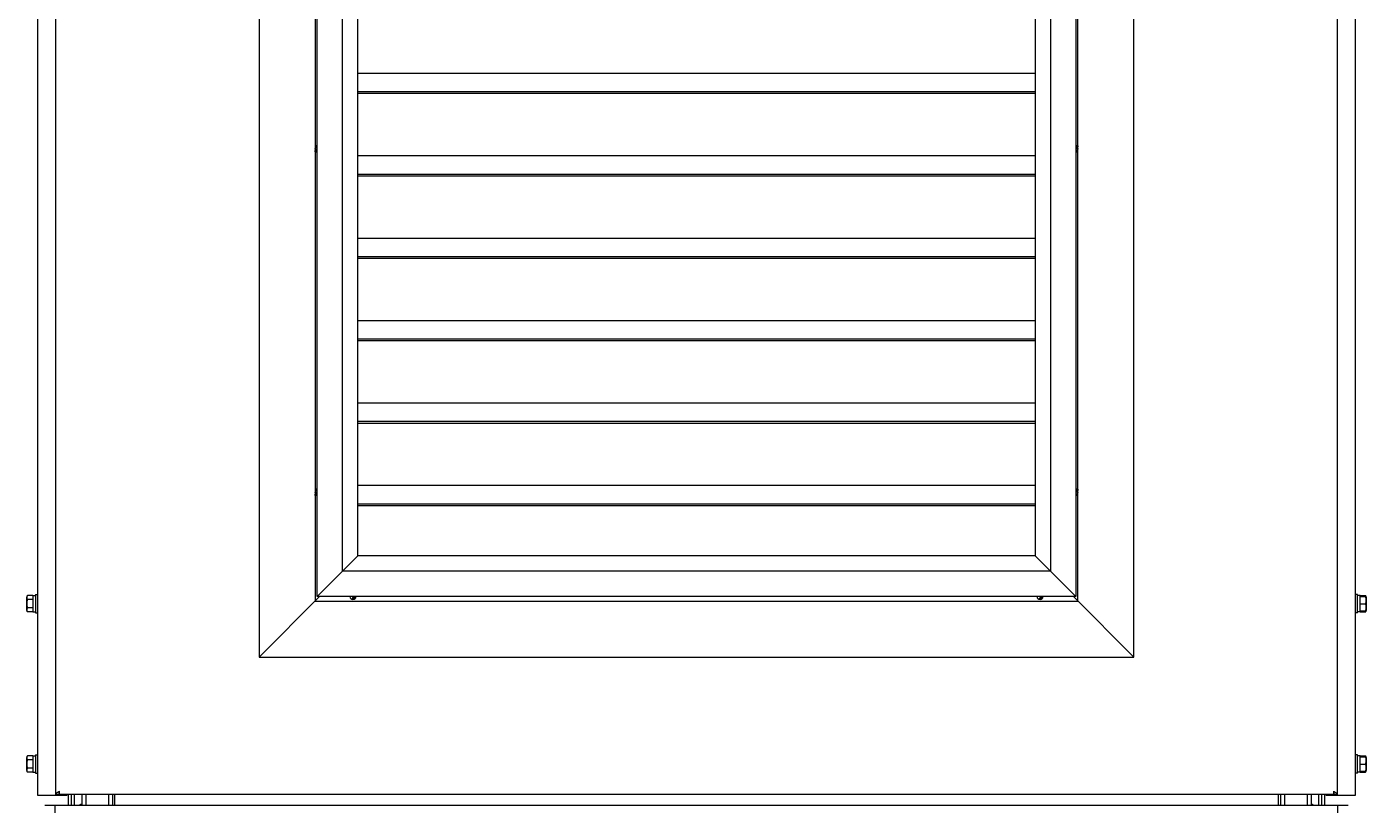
# Model space of a CAD drawing. Extents: x 61367 to 140945, y -1257 to 25588.
# Drawn here: x 72311 to 73188, y 14098 to 14608 of the extents above; entities that cross this region are included whole.
import ezdxf

# ---------------------------------------------------------------- set-up
doc = ezdxf.new("R2010")
doc.units = 0
doc.header["$MEASUREMENT"] = 0
doc.layers.get('0').update_dxf_attribs({"linetype": 'CONTINUOUS'})
for name, color, linetype in [('2401-00300-M6-16HWMC_0', 7, 'CONTINUOUS'), ('2401-00695-M4-16ST_0', 7, 'CONTINUOUS'), ('2403-00028_S-M8-0_0', 7, 'CONTINUOUS'), ('4212-68099_1_0', 7, 'CONTINUOUS'), ('4212-73755_1_0', 7, 'CONTINUOUS'), ('4212-73755_4_0', 7, 'CONTINUOUS'), ('4212-KH001_041_0', 7, 'CONTINUOUS'), ('4212-L0877_1_0', 7, 'CONTINUOUS'), ('4215-06931_0', 7, 'CONTINUOUS'), ('4215-06934_0', 7, 'CONTINUOUS'), ('CORNER_FITTING-1_041_0', 7, 'CONTINUOUS'), ('CORNER_FITTING-2_041_0', 7, 'CONTINUOUS'), ('WATER-PROOF-INNER-DOWN_0', 7, 'CONTINUOUS'), ('WATER-PROOF-INNER-SIDE_0', 7, 'CONTINUOUS'), ('WATER-PROOF-INNER_0', 7, 'CONTINUOUS'), ('WATER-PROOF-OUTER-DOWN_0', 7, 'CONTINUOUS'), ('WATER-PROOF-OUTER-SIDE_0', 7, 'CONTINUOUS')]:
    doc.layers.add(name, color=color, linetype=linetype)

# ---------------------------------------------------------------- blocks, each defined once
blk = doc.blocks.new('ERGRTHTHRT')
at = {"layer": '2401-00300-M6-16HWMC_0', "color": 7, "linetype": 'Continuous'}
for p, q in [((-37978.66, -69467.52), (-37978.66, -69458.81)), ((-37974.66, -69457.81), (-37978.14, -69457.81)), ((-37974.66, -69460.49), (-37978.14, -69460.49)), ((-37974.66, -69457.79), (-37973.01, -69457.79)), ((-37974.66, -69457.79), (-37974.66, -69468.54)), ((-37973.01, -69457.16), (-37971.56, -69457.16)), ((-37973.01, -69457.16), (-37973.01, -69469.16)), ((-37107.11, -69457.16), (-37108.56, -69457.16)), ((-37107.11, -69469.16), (-37107.11, -69457.16)), ((-37105.46, -69457.79), (-37107.11, -69457.79)), ((-37105.46, -69468.54), (-37105.46, -69457.79)), ((-37105.46, -69457.81), (-37101.98, -69457.81)), ((-37105.46, -69458.53), (-37101.49, -69458.53)), ((-37105.46, -69463.16), (-37101.98, -69463.16)), ((-37101.46, -69458.81), (-37101.46, -69467.52)), ((-37974.66, -69465.84), (-37978.14, -69465.84)), ((-37974.66, -69468.52), (-37978.14, -69468.52)), ((-37974.66, -69468.54), (-37973.01, -69468.54)), ((-37973.01, -69469.16), (-37971.56, -69469.16)), ((-37107.11, -69469.16), (-37108.56, -69469.16)), ((-37105.46, -69468.54), (-37107.11, -69468.54)), ((-37105.46, -69467.8), (-37101.49, -69467.8)), ((-37105.46, -69468.52), (-37101.98, -69468.52)), ((-37978.66, -69572.52), (-37978.66, -69563.81)), ((-37974.66, -69562.81), (-37978.14, -69562.81)), ((-37974.66, -69565.49), (-37978.14, -69565.49)), ((-37974.66, -69562.79), (-37973.01, -69562.79)), ((-37974.66, -69562.79), (-37974.66, -69573.54)), ((-37973.01, -69562.16), (-37971.56, -69562.16)), ((-37973.01, -69562.16), (-37973.01, -69574.16)), ((-37107.11, -69562.16), (-37108.56, -69562.16)), ((-37107.11, -69574.16), (-37107.11, -69562.16)), ((-37105.46, -69562.79), (-37107.11, -69562.79)), ((-37105.46, -69573.54), (-37105.46, -69562.79)), ((-37105.46, -69562.81), (-37101.98, -69562.81)), ((-37105.46, -69563.53), (-37101.49, -69563.53)), ((-37105.46, -69568.16), (-37101.98, -69568.16)), ((-37101.46, -69563.81), (-37101.46, -69572.52)), ((-37974.66, -69570.84), (-37978.14, -69570.84)), ((-37974.66, -69573.52), (-37978.14, -69573.52)), ((-37974.66, -69573.54), (-37973.01, -69573.54)), ((-37973.01, -69574.16), (-37971.56, -69574.16)), ((-37107.11, -69574.16), (-37108.56, -69574.16)), ((-37105.46, -69573.54), (-37107.11, -69573.54)), ((-37105.46, -69572.8), (-37101.49, -69572.8)), ((-37105.46, -69573.52), (-37101.98, -69573.52))]:
    blk.add_line(p, q, dxfattribs=at)
for centre, start, end in [((-37977.44, -69458.81), 124.94801, 180), ((-37102.68, -69458.81), 13.39361, 55.05199), ((-37102.68, -69458.81), 0, 13.39197), ((-37977.44, -69467.52), 180, 235.05199), ((-37102.68, -69467.52), 304.94801, 346.60653), ((-37102.68, -69467.52), 346.60803, 0), ((-37977.44, -69563.81), 124.94801, 180), ((-37102.68, -69563.81), 13.39361, 55.05199), ((-37102.68, -69563.81), 0, 13.39197), ((-37977.44, -69572.52), 180, 235.05199), ((-37102.68, -69572.52), 304.94801, 346.60653), ((-37102.68, -69572.52), 346.60803, 0)]:
    blk.add_arc(centre, 1.22, start, end, dxfattribs=at)
for points, knots in [([(-37978.14, -69457.81), (-37978.25, -69457.89), (-37978.44, -69458.09), (-37978.61, -69458.56), (-37978.63, -69459.15), (-37978.61, -69459.73), (-37978.44, -69460.21), (-37978.25, -69460.41), (-37978.14, -69460.49)], [0, 0, 0, 0, 0.14349, 0.266269, 0.5, 0.733731, 0.856508, 1, 1, 1, 1]), ([(-37978.14, -69460.49), (-37978.4, -69460.86), (-37978.6, -69461.8), (-37978.63, -69463.16), (-37978.6, -69464.53), (-37978.4, -69465.47), (-37978.14, -69465.84)], [0, 0, 0, 0, 0.248888, 0.499999, 0.75111, 1, 1, 1, 1]), ([(-37101.54, -69458.53), (-37101.57, -69458.4), (-37101.66, -69458.12), (-37101.85, -69457.9), (-37101.98, -69457.81)], [0, 0, 0, 0, 0.461192, 1, 1, 1, 1]), ([(-37101.98, -69463.16), (-37101.72, -69462.86), (-37101.51, -69462.03), (-37101.48, -69460.85), (-37101.51, -69459.66), (-37101.72, -69458.84), (-37101.98, -69458.53)], [0, 0, 0, 0, 0.250792, 0.5, 0.749207, 1, 1, 1, 1]), ([(-37101.98, -69467.8), (-37101.72, -69467.49), (-37101.51, -69466.67), (-37101.48, -69465.48), (-37101.51, -69464.3), (-37101.72, -69463.47), (-37101.98, -69463.16)], [0, 0, 0, 0, 0.250791, 0.499999, 0.749207, 1, 1, 1, 1]), ([(-37978.14, -69465.84), (-37978.25, -69465.92), (-37978.44, -69466.12), (-37978.61, -69466.59), (-37978.63, -69467.18), (-37978.61, -69467.77), (-37978.44, -69468.24), (-37978.25, -69468.44), (-37978.14, -69468.52)], [0, 0, 0, 0, 0.143491, 0.266268, 0.499999, 0.733731, 0.856509, 1, 1, 1, 1]), ([(-37101.98, -69468.52), (-37101.85, -69468.43), (-37101.66, -69468.21), (-37101.57, -69467.93), (-37101.54, -69467.8)], [0, 0, 0, 0, 0.538812, 1, 1, 1, 1]), ([(-37978.14, -69562.81), (-37978.25, -69562.89), (-37978.44, -69563.09), (-37978.61, -69563.56), (-37978.63, -69564.15), (-37978.61, -69564.73), (-37978.44, -69565.21), (-37978.25, -69565.41), (-37978.14, -69565.49)], [0, 0, 0, 0, 0.14349, 0.266269, 0.5, 0.733731, 0.856508, 1, 1, 1, 1]), ([(-37978.14, -69565.49), (-37978.4, -69565.86), (-37978.6, -69566.8), (-37978.63, -69568.16), (-37978.6, -69569.53), (-37978.4, -69570.47), (-37978.14, -69570.84)], [0, 0, 0, 0, 0.248888, 0.499999, 0.75111, 1, 1, 1, 1]), ([(-37101.54, -69563.53), (-37101.57, -69563.4), (-37101.66, -69563.12), (-37101.85, -69562.9), (-37101.98, -69562.81)], [0, 0, 0, 0, 0.461192, 1, 1, 1, 1]), ([(-37101.98, -69568.16), (-37101.72, -69567.86), (-37101.51, -69567.03), (-37101.48, -69565.85), (-37101.51, -69564.66), (-37101.72, -69563.84), (-37101.98, -69563.53)], [0, 0, 0, 0, 0.250792, 0.5, 0.749207, 1, 1, 1, 1]), ([(-37101.98, -69572.8), (-37101.72, -69572.49), (-37101.51, -69571.67), (-37101.48, -69570.48), (-37101.51, -69569.3), (-37101.72, -69568.47), (-37101.98, -69568.16)], [0, 0, 0, 0, 0.250791, 0.499999, 0.749207, 1, 1, 1, 1]), ([(-37978.14, -69570.84), (-37978.25, -69570.92), (-37978.44, -69571.12), (-37978.61, -69571.59), (-37978.63, -69572.18), (-37978.61, -69572.77), (-37978.44, -69573.24), (-37978.25, -69573.44), (-37978.14, -69573.52)], [0, 0, 0, 0, 0.143491, 0.266268, 0.499999, 0.733731, 0.856509, 1, 1, 1, 1]), ([(-37101.98, -69573.52), (-37101.85, -69573.43), (-37101.66, -69573.21), (-37101.57, -69572.93), (-37101.54, -69572.8)], [0, 0, 0, 0, 0.538812, 1, 1, 1, 1])]:
    blk.add_open_spline(points, degree=3, knots=knots, dxfattribs=at)
at = {"layer": '2401-00695-M4-16ST_0', "color": 7, "linetype": 'Continuous'}
for p, q in [((-37789.26, -69163.4), (-37789.26, -69163.52)), ((-37789.19, -69165.46), (-37789.19, -69167.13)), ((-37290.92, -69164.87), (-37290.92, -69163.2)), ((-37290.86, -69166.74), (-37290.86, -69166.99)), ((-37789.26, -69388.4), (-37789.26, -69388.52)), ((-37789.19, -69390.46), (-37789.19, -69392.13)), ((-37290.92, -69389.87), (-37290.92, -69388.2)), ((-37290.86, -69391.74), (-37290.86, -69391.99)), ((-37765.36, -69459.96), (-37765.36, -69460.21)), ((-37764.69, -69458.68), (-37764.69, -69460.35)), ((-37315.36, -69459.96), (-37315.36, -69460.21)), ((-37314.69, -69458.68), (-37314.69, -69460.35))]:
    blk.add_line(p, q, dxfattribs=at)
for centre in [(-37789.56, -69165.16), (-37290.56, -69165.16), (-37789.56, -69390.16), (-37290.56, -69390.16)]:
    blk.add_circle(centre, 0.2, dxfattribs=at)
for centre, radius, start, end in [((-37789.56, -69165.16), 2, 59.87498, 98.63478), ((-37789.56, -69165.16), 2, 261.34018, 300.004), ((-37290.56, -69165.16), 2, 81.34334, 120.00776), ((-37290.56, -69165.16), 2, 239.86526, 278.63487), ((-37789.56, -69390.16), 2, 59.87498, 98.63478), ((-37789.56, -69390.16), 2, 261.34018, 300.004), ((-37290.56, -69390.16), 2, 81.34334, 120.00776), ((-37290.56, -69390.16), 2, 239.86526, 278.63487), ((-37765.06, -69458.38), 2, 182.38574, 357.60608), ((-37765.06, -69458.38), 0.2, 204.87592, 335.12408), ((-37315.06, -69458.38), 2, 182.38574, 357.60608), ((-37315.06, -69458.38), 0.2, 204.87592, 335.12408)]:
    blk.add_arc(centre, radius, start, end, dxfattribs=at)
for points, knots in [([(-37789.56, -69164.35), (-37789.57, -69164.38), (-37789.66, -69164.54), (-37789.76, -69164.69), (-37789.86, -69164.8)], [0, 0, 0, 0, 0.201768, 1, 1, 1, 1]), ([(-37789.86, -69166.74), (-37789.85, -69166.69), (-37789.78, -69166.42), (-37789.66, -69166.17), (-37789.56, -69165.97)], [0, 0, 0, 0, 0.194813, 1, 1, 1, 1]), ([(-37789.63, -69167.16), (-37789.68, -69167.16), (-37789.79, -69167.13), (-37789.85, -69167.04), (-37789.86, -69166.99)], [0, 0, 0, 0, 0.518556, 1, 1, 1, 1]), ([(-37789.26, -69163.52), (-37789.27, -69163.64), (-37789.35, -69163.93), (-37789.48, -69164.2), (-37789.56, -69164.35)], [0, 0, 0, 0, 0.414722, 1, 1, 1, 1]), ([(-37789.56, -69165.97), (-37789.54, -69165.94), (-37789.43, -69165.76), (-37789.31, -69165.58), (-37789.19, -69165.46)], [0, 0, 0, 0, 0.192336, 1, 1, 1, 1]), ([(-37789.5, -69163.17), (-37789.44, -69163.17), (-37789.31, -69163.21), (-37789.26, -69163.34), (-37789.26, -69163.4)], [0, 0, 0, 0, 0.502949, 1, 1, 1, 1]), ([(-37789.19, -69165.46), (-37789.13, -69165.49), (-37788.91, -69165.58), (-37788.7, -69165.69), (-37788.56, -69165.78)], [0, 0, 0, 0, 0.280836, 1, 1, 1, 1]), ([(-37291.56, -69164.54), (-37291.51, -69164.57), (-37291.31, -69164.7), (-37291.09, -69164.8), (-37290.92, -69164.87)], [0, 0, 0, 0, 0.220892, 1, 1, 1, 1]), ([(-37290.56, -69164.35), (-37290.58, -69164.38), (-37290.68, -69164.57), (-37290.8, -69164.75), (-37290.92, -69164.87)], [0, 0, 0, 0, 0.192322, 1, 1, 1, 1]), ([(-37290.86, -69166.74), (-37290.85, -69166.69), (-37290.78, -69166.42), (-37290.66, -69166.17), (-37290.56, -69165.97)], [0, 0, 0, 0, 0.194813, 1, 1, 1, 1]), ([(-37290.63, -69167.16), (-37290.68, -69167.16), (-37290.79, -69167.13), (-37290.85, -69167.04), (-37290.86, -69166.99)], [0, 0, 0, 0, 0.518556, 1, 1, 1, 1]), ([(-37290.26, -69163.52), (-37290.27, -69163.64), (-37290.35, -69163.93), (-37290.48, -69164.2), (-37290.56, -69164.35)], [0, 0, 0, 0, 0.414722, 1, 1, 1, 1]), ([(-37290.56, -69165.97), (-37290.54, -69165.94), (-37290.45, -69165.79), (-37290.35, -69165.64), (-37290.26, -69165.53)], [0, 0, 0, 0, 0.201734, 1, 1, 1, 1]), ([(-37290.5, -69163.17), (-37290.44, -69163.17), (-37290.31, -69163.21), (-37290.26, -69163.34), (-37290.26, -69163.4)], [0, 0, 0, 0, 0.502949, 1, 1, 1, 1]), ([(-37789.56, -69389.35), (-37789.57, -69389.38), (-37789.66, -69389.54), (-37789.76, -69389.69), (-37789.86, -69389.8)], [0, 0, 0, 0, 0.201768, 1, 1, 1, 1]), ([(-37789.86, -69391.74), (-37789.85, -69391.69), (-37789.78, -69391.42), (-37789.66, -69391.17), (-37789.56, -69390.97)], [0, 0, 0, 0, 0.194813, 1, 1, 1, 1]), ([(-37789.63, -69392.16), (-37789.68, -69392.16), (-37789.79, -69392.13), (-37789.85, -69392.04), (-37789.86, -69391.99)], [0, 0, 0, 0, 0.518556, 1, 1, 1, 1]), ([(-37789.26, -69388.52), (-37789.27, -69388.64), (-37789.35, -69388.93), (-37789.48, -69389.2), (-37789.56, -69389.35)], [0, 0, 0, 0, 0.414722, 1, 1, 1, 1]), ([(-37789.56, -69390.97), (-37789.54, -69390.94), (-37789.43, -69390.76), (-37789.31, -69390.58), (-37789.19, -69390.46)], [0, 0, 0, 0, 0.192336, 1, 1, 1, 1]), ([(-37789.5, -69388.17), (-37789.44, -69388.17), (-37789.31, -69388.21), (-37789.26, -69388.34), (-37789.26, -69388.4)], [0, 0, 0, 0, 0.502949, 1, 1, 1, 1]), ([(-37789.19, -69390.46), (-37789.13, -69390.49), (-37788.91, -69390.58), (-37788.7, -69390.69), (-37788.56, -69390.78)], [0, 0, 0, 0, 0.280836, 1, 1, 1, 1]), ([(-37291.56, -69389.54), (-37291.51, -69389.57), (-37291.31, -69389.7), (-37291.09, -69389.8), (-37290.92, -69389.87)], [0, 0, 0, 0, 0.220892, 1, 1, 1, 1]), ([(-37290.56, -69389.35), (-37290.58, -69389.38), (-37290.68, -69389.57), (-37290.8, -69389.75), (-37290.92, -69389.87)], [0, 0, 0, 0, 0.192322, 1, 1, 1, 1]), ([(-37290.86, -69391.74), (-37290.85, -69391.69), (-37290.78, -69391.42), (-37290.66, -69391.17), (-37290.56, -69390.97)], [0, 0, 0, 0, 0.194813, 1, 1, 1, 1]), ([(-37290.63, -69392.16), (-37290.68, -69392.16), (-37290.79, -69392.13), (-37290.85, -69392.04), (-37290.86, -69391.99)], [0, 0, 0, 0, 0.518556, 1, 1, 1, 1]), ([(-37290.26, -69388.52), (-37290.27, -69388.64), (-37290.35, -69388.93), (-37290.48, -69389.2), (-37290.56, -69389.35)], [0, 0, 0, 0, 0.414722, 1, 1, 1, 1]), ([(-37290.56, -69390.97), (-37290.54, -69390.94), (-37290.45, -69390.79), (-37290.35, -69390.64), (-37290.26, -69390.53)], [0, 0, 0, 0, 0.201734, 1, 1, 1, 1]), ([(-37290.5, -69388.17), (-37290.44, -69388.17), (-37290.31, -69388.21), (-37290.26, -69388.34), (-37290.26, -69388.4)], [0, 0, 0, 0, 0.502949, 1, 1, 1, 1]), ([(-37765.36, -69459.96), (-37765.35, -69459.91), (-37765.28, -69459.64), (-37765.16, -69459.39), (-37765.06, -69459.19)], [0, 0, 0, 0, 0.194813, 1, 1, 1, 1]), ([(-37765.13, -69460.38), (-37765.18, -69460.38), (-37765.29, -69460.35), (-37765.35, -69460.25), (-37765.36, -69460.21)], [0, 0, 0, 0, 0.518556, 1, 1, 1, 1]), ([(-37765.06, -69459.19), (-37765.04, -69459.16), (-37764.93, -69458.97), (-37764.81, -69458.8), (-37764.69, -69458.68)], [0, 0, 0, 0, 0.192336, 1, 1, 1, 1]), ([(-37764.69, -69458.68), (-37764.48, -69458.76), (-37764.13, -69458.93), (-37763.72, -69459.22), (-37763.53, -69459.62), (-37763.7, -69459.85), (-37763.79, -69459.93)], [0, 0, 0, 0, 0.358194, 0.617355, 0.800378, 1, 1, 1, 1]), ([(-37315.36, -69459.96), (-37315.35, -69459.91), (-37315.28, -69459.64), (-37315.16, -69459.39), (-37315.06, -69459.19)], [0, 0, 0, 0, 0.194813, 1, 1, 1, 1]), ([(-37315.13, -69460.38), (-37315.18, -69460.38), (-37315.29, -69460.35), (-37315.35, -69460.25), (-37315.36, -69460.21)], [0, 0, 0, 0, 0.518556, 1, 1, 1, 1]), ([(-37315.06, -69459.19), (-37315.04, -69459.16), (-37314.93, -69458.97), (-37314.81, -69458.8), (-37314.69, -69458.68)], [0, 0, 0, 0, 0.192336, 1, 1, 1, 1]), ([(-37314.69, -69458.68), (-37314.48, -69458.76), (-37314.13, -69458.93), (-37313.72, -69459.22), (-37313.53, -69459.62), (-37313.7, -69459.85), (-37313.79, -69459.93)], [0, 0, 0, 0, 0.358194, 0.617355, 0.800378, 1, 1, 1, 1])]:
    blk.add_open_spline(points, degree=3, knots=knots, dxfattribs=at)
at = {"layer": '2403-00028_S-M8-0_0', "color": 7, "linetype": 'Continuous'}
for p, q in [((-37943.88, -69594.99), (-37943.58, -69594.69)), ((-37942.56, -69594.99), (-37943.88, -69594.99)), ((-37943.88, -69594.99), (-37943.88, -69595.16)), ((-37942.56, -69594.69), (-37943.58, -69594.69)), ((-37136.53, -69594.69), (-37137.56, -69594.69)), ((-37136.23, -69594.99), (-37137.56, -69594.99)), ((-37136.23, -69594.99), (-37136.53, -69594.69)), ((-37136.23, -69594.99), (-37136.23, -69595.16))]:
    blk.add_line(p, q, dxfattribs=at)
at = {"layer": '4212-68099_1_0', "color": 7, "linetype": 'Continuous'}
for p, q in [((-37959.56, -69588.16), (-37959.56, -67513.16)), ((-37120.56, -67513.16), (-37120.56, -69588.16)), ((-37959.56, -69588.16), (-37957.56, -69588.16)), ((-37957.45, -69586.02), (-37957.56, -69586.09)), ((-37957.36, -69585.96), (-37957.45, -69586.02)), ((-37957.36, -69585.96), (-37957.39, -69586.16)), ((-37957.36, -69588.16), (-37957.36, -69585.96)), ((-37122.76, -69588.16), (-37957.36, -69588.16)), ((-37122.76, -69588.16), (-37122.76, -69585.96)), ((-37122.76, -69585.96), (-37122.67, -69586.02)), ((-37122.76, -69585.96), (-37122.73, -69586.16)), ((-37122.67, -69586.02), (-37122.56, -69586.09)), ((-37120.56, -69588.16), (-37122.56, -69588.16))]:
    blk.add_line(p, q, dxfattribs=at)
for points in [[(-37957.56, -69586.09), (-37958.05, -69586.41), (-37958.87, -69586.89), (-37959.56, -69587.77), (-37959.56, -69588.16)], [(-37122.56, -69586.09), (-37122.06, -69586.41), (-37121.25, -69586.89), (-37120.56, -69587.77), (-37120.56, -69588.16)]]:
    blk.add_open_spline(points, degree=3, knots=[0, 0, 0, 0, 0.597826, 1, 1, 1, 1], dxfattribs=at)
for points in [[(-37957.39, -69586.16), (-37957.48, -69586.82), (-37957.56, -69587.49), (-37957.56, -69588.16)], [(-37122.73, -69586.16), (-37122.64, -69586.82), (-37122.56, -69587.49), (-37122.56, -69588.16)]]:
    blk.add_open_spline(points, degree=3, dxfattribs=at)
at = {"layer": '4212-73755_1_0', "color": 7, "linetype": 'Continuous'}
for p, q in [((-37971.56, -68537.16), (-37971.56, -69588.66)), ((-37108.56, -69588.66), (-37108.56, -68537.16)), ((-37953.06, -69588.66), (-37953.06, -69588.16)), ((-37127.06, -69588.16), (-37127.06, -69588.66)), ((-37971.56, -69588.66), (-37953.06, -69588.66)), ((-37127.06, -69588.66), (-37108.56, -69588.66))]:
    blk.add_line(p, q, dxfattribs=at)
for centre, start, end in [((-37953.26, -69586.96), 276.76831, 314.95311), ((-37126.86, -69586.96), 225.04689, 263.23169)]:
    blk.add_arc(centre, 1.7, start, end, dxfattribs=at)
at = {"layer": '4212-73755_4_0', "color": 7, "linetype": 'Continuous'}
for p, q in [((-37951.56, -69588.16), (-37951.56, -69595.16)), ((-37949.56, -69588.16), (-37949.56, -69595.16)), ((-37130.56, -69595.16), (-37130.56, -69588.16)), ((-37128.56, -69595.16), (-37128.56, -69588.16))]:
    blk.add_line(p, q, dxfattribs=at)
at = {"layer": '4212-KH001_041_0', "color": 7, "linetype": 'Continuous'}
for p, q in [((-37921.06, -69595.16), (-37921.06, -69588.16)), ((-37159.06, -69588.16), (-37159.06, -69595.16))]:
    blk.add_line(p, q, dxfattribs=at)
at = {"layer": '4212-L0877_1_0', "color": 7, "linetype": 'Continuous'}
for p, q in [((-37947.56, -69588.16), (-37947.56, -69595.16)), ((-37132.56, -69595.16), (-37132.56, -69588.16))]:
    blk.add_line(p, q, dxfattribs=at)
at = {"layer": '4215-06931_0', "color": 7, "linetype": 'Continuous'}
for p, q in [((-37966.86, -69595.16), (-37960.06, -69595.16)), ((-37120.06, -69595.16), (-37113.26, -69595.16))]:
    blk.add_line(p, q, dxfattribs=at)
at = {"layer": '4215-06934_0', "color": 7, "linetype": 'Continuous'}
for p, q in [((-37960.06, -69595.16), (-37120.06, -69595.16)), ((-37960.06, -69717.16), (-37960.06, -69595.16)), ((-37120.06, -69717.16), (-37120.06, -69595.16))]:
    blk.add_line(p, q, dxfattribs=at)
at = {"layer": 'CORNER_FITTING-1_041_0', "color": 7, "linetype": 'Continuous'}
for p, q in [((-37942.56, -69588.16), (-37942.56, -69595.16)), ((-37940.06, -69588.16), (-37940.06, -69595.16)), ((-37925.06, -69588.16), (-37925.06, -69595.16)), ((-37922.56, -69588.16), (-37922.56, -69595.16))]:
    blk.add_line(p, q, dxfattribs=at)
at = {"layer": 'CORNER_FITTING-2_041_0', "color": 7, "linetype": 'Continuous'}
for p, q in [((-37157.56, -69588.16), (-37157.56, -69595.16)), ((-37155.06, -69588.16), (-37155.06, -69595.16)), ((-37140.06, -69588.16), (-37140.06, -69595.16)), ((-37137.56, -69588.16), (-37137.56, -69595.16))]:
    blk.add_line(p, q, dxfattribs=at)
at = {"layer": 'WATER-PROOF-INNER-DOWN_0', "color": 7, "linetype": 'Continuous'}
for p, q in [((-37771.86, -69441.76), (-37761.96, -69431.86)), ((-37318.16, -69431.86), (-37761.96, -69431.86)), ((-37308.26, -69441.76), (-37318.16, -69431.86)), ((-37788.56, -69458.46), (-37771.96, -69441.86)), ((-37308.16, -69441.86), (-37771.96, -69441.86)), ((-37291.56, -69458.46), (-37308.16, -69441.86)), ((-37291.56, -69458.46), (-37788.56, -69458.46))]:
    blk.add_line(p, q, dxfattribs=at)
at = {"layer": 'WATER-PROOF-INNER-SIDE_0', "color": 7, "linetype": 'Continuous'}
for p, q in [((-37788.56, -69458.46), (-37788.56, -68642.46)), ((-37291.56, -68642.46), (-37291.56, -69458.46)), ((-37771.96, -69441.86), (-37771.96, -68659.06)), ((-37308.16, -68659.06), (-37308.16, -69441.86)), ((-37761.96, -69431.86), (-37761.96, -68669.07)), ((-37318.16, -68669.07), (-37318.16, -69431.86)), ((-37771.91, -69441.82), (-37761.96, -69431.86)), ((-37308.2, -69441.82), (-37318.16, -69431.86)), ((-37788.56, -69458.46), (-37771.96, -69441.86)), ((-37291.56, -69458.46), (-37308.16, -69441.86))]:
    blk.add_line(p, q, dxfattribs=at)
at = {"layer": 'WATER-PROOF-INNER_0', "color": 7, "linetype": 'Continuous'}
for p, q in [((-37318.16, -69115.78), (-37761.96, -69115.78)), ((-37318.16, -69127.86), (-37761.96, -69127.86)), ((-37318.16, -69128.98), (-37761.96, -69128.98)), ((-37318.16, -69169.78), (-37761.96, -69169.78)), ((-37318.16, -69181.86), (-37761.96, -69181.86)), ((-37318.16, -69182.98), (-37761.96, -69182.98)), ((-37318.16, -69223.78), (-37761.96, -69223.78)), ((-37318.16, -69235.86), (-37761.96, -69235.86)), ((-37318.16, -69236.98), (-37761.96, -69236.98)), ((-37318.16, -69277.78), (-37761.96, -69277.78)), ((-37318.16, -69289.86), (-37761.96, -69289.86)), ((-37318.16, -69290.98), (-37761.96, -69290.98)), ((-37318.16, -69331.78), (-37761.96, -69331.78)), ((-37318.16, -69343.86), (-37761.96, -69343.86)), ((-37318.16, -69344.98), (-37761.96, -69344.98)), ((-37318.16, -69385.78), (-37761.96, -69385.78)), ((-37318.16, -69397.86), (-37761.96, -69397.86)), ((-37318.16, -69398.98), (-37761.96, -69398.98))]:
    blk.add_line(p, q, dxfattribs=at)
at = {"layer": 'WATER-PROOF-OUTER-DOWN_0', "color": 7, "linetype": 'Continuous'}
for p, q in [((-37786.91, -69458.51), (-37826.56, -69498.16)), ((-37789.86, -69461.46), (-37290.26, -69461.46)), ((-37293.21, -69458.51), (-37253.56, -69498.16)), ((-37826.56, -69498.16), (-37253.56, -69498.16))]:
    blk.add_line(p, q, dxfattribs=at)
at = {"layer": 'WATER-PROOF-OUTER-SIDE_0', "color": 7, "linetype": 'Continuous'}
for p, q in [((-37826.56, -68604.16), (-37826.56, -69498.16)), ((-37253.56, -69498.16), (-37253.56, -68604.16)), ((-37789.86, -68640.86), (-37789.86, -69461.46)), ((-37290.26, -69461.46), (-37290.26, -68640.86)), ((-37786.91, -69458.51), (-37826.56, -69498.16)), ((-37293.21, -69458.51), (-37253.56, -69498.16))]:
    blk.add_line(p, q, dxfattribs=at)

msp = doc.modelspace()

# ---------------------------------------------------------------- block references
at = {"lineweight": -3}
msp.add_blockref('ERGRTHTHRT', (110289.232, 83693.606), dxfattribs=at)

doc.saveas('drawing.dxf')
